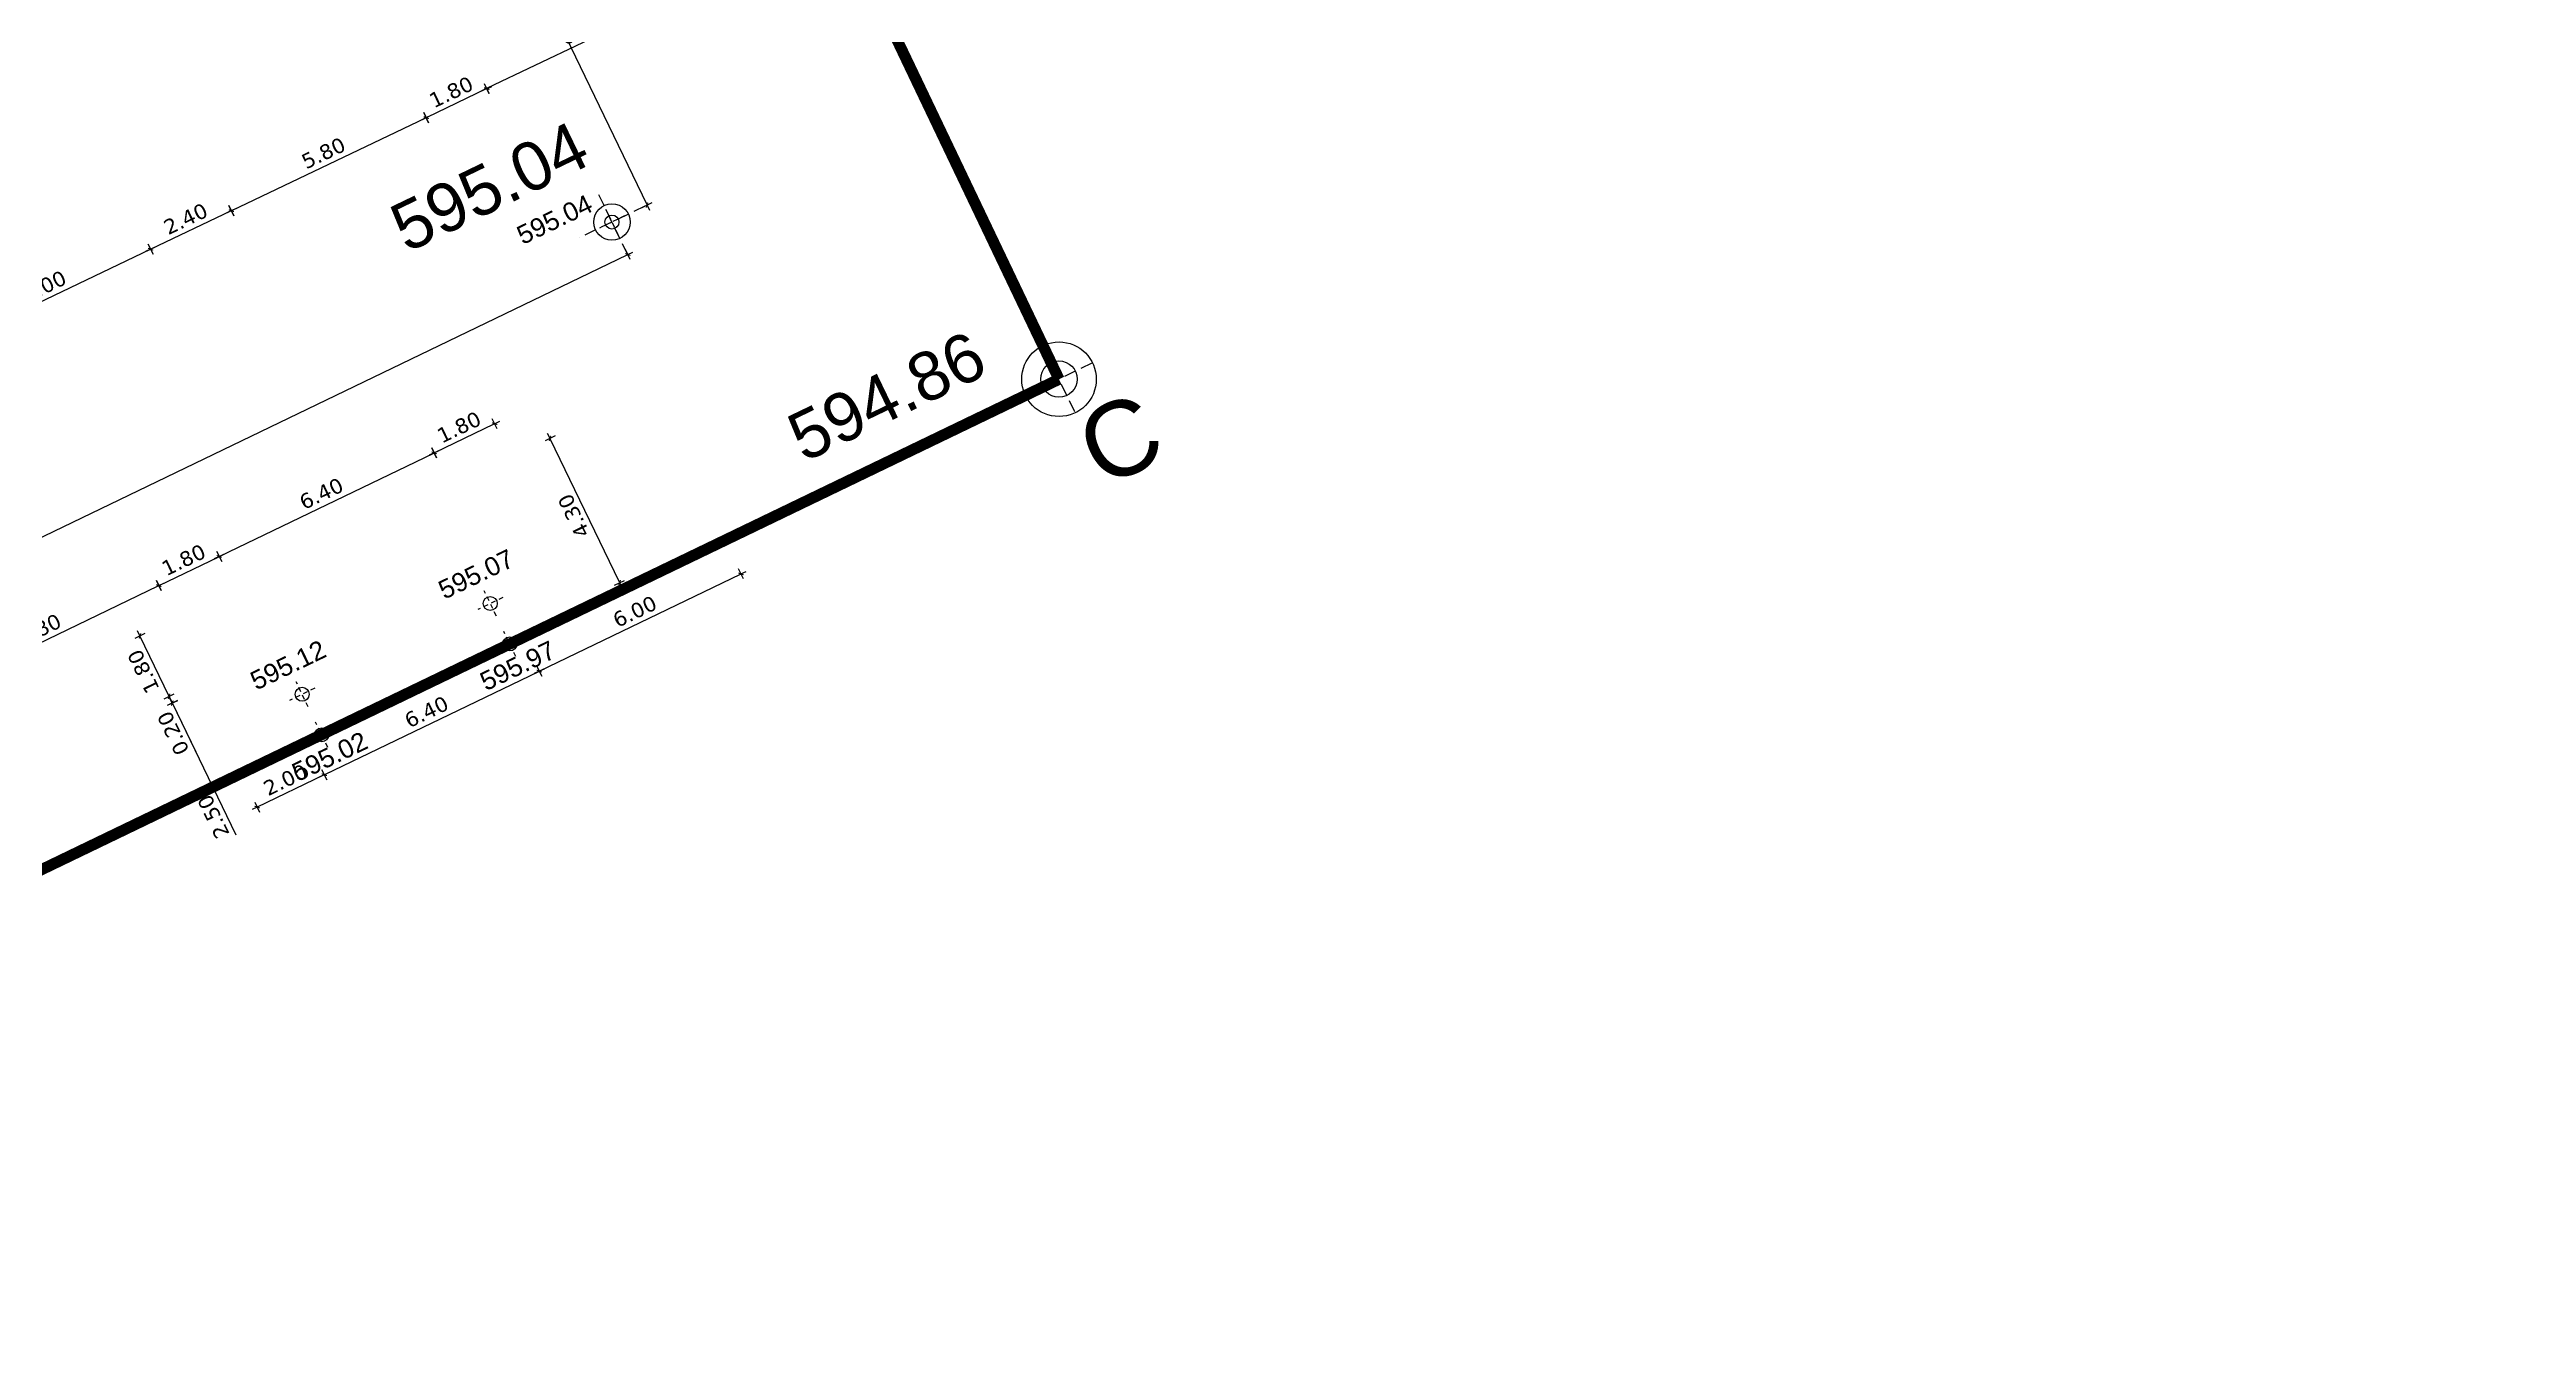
# Model space of a CAD drawing. Header units: metres. Extents: x 679716 to 681053, y 2749449 to 2750332.
# Drawn here: x 680596.3 to 680662.7, y 2749967.9 to 2750002.1 of the extents above; entities that cross this region are included whole.
import ezdxf
from ezdxf.enums import TextEntityAlignment as Align

# ---------------------------------------------------------------- set-up
doc = ezdxf.new("R2010")
doc.units = ezdxf.units.M
doc.linetypes.add('DASHEDX2', pattern=[1.5, 1, -0.5])
for name, color, linetype in [('01-TX-Guideline Altimetry 1000', 32, 'Continuous'), ('01-TX-Length Dimensions 250', 80, 'Continuous'), ('01-TX-Level Main Dimensions 250', 152, 'Continuous'), ('01-TX-Level Secondary Dimensions 250', 10, 'Continuous')]:
    doc.layers.add(name, color=color, linetype=linetype)
doc.layers.add('02-L-Guideline Axis', color=34, linetype='DASHEDX2', lineweight=50, true_color=0xa55200)
doc.styles.add('E100', font='verdana.ttf', dxfattribs={"height": 0.4})
doc.styles.get("Standard").update_dxf_attribs({"font": 'arial.ttf'})
doc.dimstyles.new('E250', dxfattribs={"dimscale": 0.03, "dimtxt": 0.4, "dimasz": 0.5, "dimexe": 0.1, "dimexo": 1, "dimgap": 4, "dimtad": 1, "dimzin": 0, "dimdsep": 46, "dimtxsty": 'E100', "dimblk1": 'LINCOT200', "dimblk2": 'LINCOT200', "dimsah": 1, "dimcen": 0.1, "dimdle": 0.1, "dimse1": 1, "dimse2": 1, "dimclrt": 256, "dimadec": 0, "dimazin": 0, "dimtfac": 0.015385, "dimtofl": 0, "dimtmove": 0, "dimatfit": 3, "dimldrblk": 'LINCOT200', "dimfxl": 1, "dimtolj": 1, "dimtzin": 0, "dimarcsym": 0})

# ---------------------------------------------------------------- blocks, each defined once
blk = doc.blocks.new('LINCOT200')
for p, q in [((0, -10), (0, 10)), ((0, 0), (10, 0))]:
    blk.add_line(p, q)
at = {"const_width": 1.88}
blk.add_lwpolyline([(3.5, -3.5), (-3.5, 3.5)], dxfattribs=at)
blk = doc.blocks.new('*D17')
at = {"layer": '01-TX-Length Dimensions 250', "color": 0, "lineweight": -2, "transparency": 16777216}
blk.add_line((680575.759, 2749979.239), (680611.806, 2749996.614), dxfattribs=at)
at = {"layer": '01-TX-Length Dimensions 250', "color": 0, "lineweight": -2, "transparency": 16777216, "xscale": 0.015, "yscale": 0.015, "zscale": 0.015}
for p, rotation in [((680611.82, 2749996.62), 25.73365995840629), ((680575.745, 2749979.233), 205.7336599584063)]:
    blk.add_blockref('LINCOT200', p, dxfattribs=dict(at, rotation=rotation))
at = {"layer": '01-TX-Length Dimensions 250', "transparency": 16777216, "insert": (680593.64, 2749988.222), "char_height": 0.4, "attachment_point": 5, "rotation": 25.73366, "style": 'E100'}
blk.add_mtext('\\A1;40.05', dxfattribs=at)
blk = doc.blocks.new('*D39')
at = {"layer": '01-TX-Length Dimensions 250', "color": 0, "lineweight": -2, "transparency": 16777216}
blk.add_line((680528.362, 2750038.303), (680525.892, 2750041.954), dxfattribs=at)
at = {"layer": '01-TX-Length Dimensions 250', "color": 0, "lineweight": -2, "transparency": 16777216, "xscale": 0.015, "yscale": 0.015, "zscale": 0.015, "rotation": 124.0788949722158}
blk.add_blockref('LINCOT200', (680525.884, 2750041.966), dxfattribs=at)
at = {"layer": '01-TX-Length Dimensions 250', "transparency": 16777216, "insert": (680527.941, 2750039.503), "char_height": 0.4, "attachment_point": 5, "rotation": 304.07889, "style": 'E100'}
blk.add_mtext('\\A1;R242.21', dxfattribs=at)
blk = doc.blocks.new('*D185')
at = {"layer": '01-TX-Length Dimensions 250', "color": 0, "lineweight": -2, "transparency": 16777216}
blk.add_line((680547.119, 2750051.093), (680545.557, 2750053.92), dxfattribs=at)
at = {"layer": '01-TX-Length Dimensions 250', "color": 0, "lineweight": -2, "transparency": 16777216, "xscale": 0.015, "yscale": 0.015, "zscale": 0.015, "rotation": 118.9156672505021}
blk.add_blockref('LINCOT200', (680545.55, 2750053.933), dxfattribs=at)
at = {"layer": '01-TX-Length Dimensions 250', "transparency": 16777216, "insert": (680546.805, 2750052.341), "char_height": 0.4, "attachment_point": 5, "rotation": 298.91567, "style": 'E100'}
blk.add_mtext('\\A1;R207.26', dxfattribs=at)
blk = doc.blocks.new('*D342')
at = {"layer": '01-TX-Length Dimensions 250', "color": 0, "lineweight": -2, "transparency": 16777216}
blk.add_line((680452.842, 2750005.409), (680450.005, 2750006.794), dxfattribs=at)
at = {"layer": '01-TX-Length Dimensions 250', "color": 0, "lineweight": -2, "transparency": 16777216, "xscale": 0.015, "yscale": 0.015, "zscale": 0.015, "rotation": 153.9730183092248}
blk.add_blockref('LINCOT200', (680449.991, 2750006.801), dxfattribs=at)
at = {"layer": '01-TX-Length Dimensions 250', "transparency": 16777216, "insert": (680451.872, 2750006.248), "char_height": 0.4, "attachment_point": 5, "rotation": 333.97302, "style": 'E100'}
blk.add_mtext('\\A1;R671.30', dxfattribs=at)
blk = doc.blocks.new('*D376')
at = {"layer": '01-TX-Length Dimensions 250', "color": 0, "lineweight": -2, "transparency": 16777216}
blk.add_line((680592.777, 2750038.527), (680612.33, 2749997.959), dxfattribs=at)
at = {"layer": '01-TX-Length Dimensions 250', "color": 0, "lineweight": -2, "transparency": 16777216, "xscale": 0.015, "yscale": 0.015, "zscale": 0.015}
for p, rotation in [((680592.77, 2750038.54), 115.7337093656137), ((680612.337, 2749997.945), 295.7337093656137)]:
    blk.add_blockref('LINCOT200', p, dxfattribs=dict(at, rotation=rotation))
at = {"layer": '01-TX-Length Dimensions 250', "transparency": 16777216, "insert": (680602.849, 2750018.385), "char_height": 0.4, "attachment_point": 5, "rotation": 295.73371, "style": 'E100'}
blk.add_mtext('\\A1;45.06', dxfattribs=at)
blk = doc.blocks.new('*U970')
at = {"linetype": 'DASHEDX2', "ltscale": 0.5}
for points in [[(1.5, 0), (-1.5, 0)], [(0, -1.5), (0, 1.5)]]:
    blk.add_lwpolyline(points, dxfattribs=at)
blk.add_circle((0, 0), 0.75)
at = {"ltscale": 0.3}
blk.add_attdef('COTES', text='', height=2, dxfattribs=at).set_placement((-5.43, 2.93), align=Align.MIDDLE)
blk = doc.blocks.new('*U971')
at = {"linetype": 'DASHEDX2', "ltscale": 0.5}
for points in [[(0, -1.5), (0, 1.5)], [(1.5, 0), (-1.5, 0)]]:
    blk.add_lwpolyline(points, dxfattribs=at)
blk.add_circle((0, 0), 0.75)
at = {"ltscale": 0.3}
blk.add_attdef('COTES', text='', height=2, dxfattribs=at).set_placement((-3.92, 3.52), align=Align.MIDDLE)
blk = doc.blocks.new('*D985')
at = {"layer": '01-TX-Length Dimensions 250', "color": 0, "lineweight": -2, "transparency": 16777216}
blk.add_line((680601.892, 2749981.804), (680603.667, 2749982.66), dxfattribs=at)
at = {"layer": '01-TX-Length Dimensions 250', "color": 0, "lineweight": -2, "transparency": 16777216, "xscale": 0.015, "yscale": 0.015, "zscale": 0.015}
for p, rotation in [((680603.68, 2749982.666), 25.73365995811271), ((680601.879, 2749981.798), 205.7336599581127)]:
    blk.add_blockref('LINCOT200', p, dxfattribs=dict(at, rotation=rotation))
at = {"layer": '01-TX-Length Dimensions 250', "transparency": 16777216, "insert": (680602.637, 2749982.528), "char_height": 0.4, "attachment_point": 5, "rotation": 25.73366, "style": 'E100'}
blk.add_mtext('\\A1;2.00', dxfattribs=at)
blk = doc.blocks.new('*D986')
at = {"layer": '01-TX-Length Dimensions 250', "color": 0, "lineweight": -2, "transparency": 16777216}
blk.add_line((680603.694, 2749982.673), (680609.433, 2749985.439), dxfattribs=at)
at = {"layer": '01-TX-Length Dimensions 250', "color": 0, "lineweight": -2, "transparency": 16777216, "xscale": 0.015, "yscale": 0.015, "zscale": 0.015}
for p, rotation in [((680609.446, 2749985.445), 25.73365995811271), ((680603.68, 2749982.666), 205.7336599581127)]:
    blk.add_blockref('LINCOT200', p, dxfattribs=dict(at, rotation=rotation))
at = {"layer": '01-TX-Length Dimensions 250', "transparency": 16777216, "insert": (680606.421, 2749984.351), "char_height": 0.4, "attachment_point": 5, "rotation": 25.73366, "style": 'E100'}
blk.add_mtext('\\A1;6.40', dxfattribs=at)
blk = doc.blocks.new('*D987')
at = {"layer": '01-TX-Length Dimensions 250', "color": 0, "lineweight": -2, "transparency": 16777216}
blk.add_line((680609.46, 2749985.452), (680614.842, 2749988.046), dxfattribs=at)
at = {"layer": '01-TX-Length Dimensions 250', "color": 0, "lineweight": -2, "transparency": 16777216, "xscale": 0.015, "yscale": 0.015, "zscale": 0.015}
for p, rotation in [((680614.855, 2749988.052), 25.73365995811271), ((680609.446, 2749985.445), 205.7336599581127)]:
    blk.add_blockref('LINCOT200', p, dxfattribs=dict(at, rotation=rotation))
at = {"layer": '01-TX-Length Dimensions 250', "transparency": 16777216, "insert": (680612.008, 2749987.044), "char_height": 0.4, "attachment_point": 5, "rotation": 25.73366, "style": 'E100'}
blk.add_mtext('\\A1;6.00', dxfattribs=at)
blk = doc.blocks.new('*U1073')
at = {"linetype": 'DASHEDX2', "ltscale": 0.5}
for points in [[(0, -1.5), (0, 1.5)], [(1.5, 0), (-1.5, 0)]]:
    blk.add_lwpolyline(points, dxfattribs=at)
blk.add_circle((0, 0), 0.75)
at = {"ltscale": 0.3}
blk.add_attdef('COTES', text='', height=2, dxfattribs=at).set_placement((-6.71, 2.46), align=Align.MIDDLE)
blk = doc.blocks.new('*D1439')
at = {"layer": '01-TX-Length Dimensions 250', "color": 0, "lineweight": -2, "transparency": 16777216}
blk.add_line((680593.128, 2749984.793), (680599.227, 2749987.733), dxfattribs=at)
at = {"layer": '01-TX-Length Dimensions 250', "color": 0, "lineweight": -2, "transparency": 16777216, "xscale": 0.015, "yscale": 0.015, "zscale": 0.015}
for p, rotation in [((680599.241, 2749987.739), 25.73296030619198), ((680593.115, 2749984.787), 205.732960306192)]:
    blk.add_blockref('LINCOT200', p, dxfattribs=dict(at, rotation=rotation))
at = {"layer": '01-TX-Length Dimensions 250', "transparency": 16777216, "insert": (680596.035, 2749986.559), "char_height": 0.4, "attachment_point": 5, "rotation": 25.73296, "style": 'E100'}
blk.add_mtext('\\A1;6.80', dxfattribs=at)
blk = doc.blocks.new('*D1440')
at = {"layer": '01-TX-Length Dimensions 250', "color": 0, "lineweight": -2, "transparency": 16777216}
blk.add_line((680599.254, 2749987.746), (680600.848, 2749988.514), dxfattribs=at)
at = {"layer": '01-TX-Length Dimensions 250', "color": 0, "lineweight": -2, "transparency": 16777216, "xscale": 0.015, "yscale": 0.015, "zscale": 0.015}
for p, rotation in [((680600.862, 2749988.521), 25.73296030619198), ((680599.241, 2749987.739), 205.732960306192)]:
    blk.add_blockref('LINCOT200', p, dxfattribs=dict(at, rotation=rotation))
at = {"layer": '01-TX-Length Dimensions 250', "transparency": 16777216, "insert": (680599.908, 2749988.426), "char_height": 0.4, "attachment_point": 5, "rotation": 25.73296, "style": 'E100'}
blk.add_mtext('\\A1;1.80', dxfattribs=at)
blk = doc.blocks.new('*D1441')
at = {"layer": '01-TX-Length Dimensions 250', "color": 0, "lineweight": -2, "transparency": 16777216}
blk.add_line((680600.875, 2749988.527), (680606.613, 2749991.293), dxfattribs=at)
at = {"layer": '01-TX-Length Dimensions 250', "color": 0, "lineweight": -2, "transparency": 16777216, "xscale": 0.015, "yscale": 0.015, "zscale": 0.015}
for p, rotation in [((680606.627, 2749991.299), 25.73296030619198), ((680600.862, 2749988.521), 205.732960306192)]:
    blk.add_blockref('LINCOT200', p, dxfattribs=dict(at, rotation=rotation))
at = {"layer": '01-TX-Length Dimensions 250', "transparency": 16777216, "insert": (680603.602, 2749990.206), "char_height": 0.4, "attachment_point": 5, "rotation": 25.73296, "style": 'E100'}
blk.add_mtext('\\A1;6.40', dxfattribs=at)
blk = doc.blocks.new('*D1442')
at = {"layer": '01-TX-Length Dimensions 250', "color": 0, "lineweight": -2, "transparency": 16777216}
blk.add_line((680606.64, 2749991.306), (680608.235, 2749992.074), dxfattribs=at)
at = {"layer": '01-TX-Length Dimensions 250', "color": 0, "lineweight": -2, "transparency": 16777216, "xscale": 0.015, "yscale": 0.015, "zscale": 0.015}
for p, rotation in [((680608.248, 2749992.081), 25.73296030619198), ((680606.627, 2749991.299), 205.732960306192)]:
    blk.add_blockref('LINCOT200', p, dxfattribs=dict(at, rotation=rotation))
at = {"layer": '01-TX-Length Dimensions 250', "transparency": 16777216, "insert": (680607.295, 2749991.986), "char_height": 0.4, "attachment_point": 5, "rotation": 25.73296, "style": 'E100'}
blk.add_mtext('\\A1;1.80', dxfattribs=at)
blk = doc.blocks.new('*D1443')
at = {"layer": '01-TX-Length Dimensions 250', "color": 0, "lineweight": -2, "transparency": 16777216}
blk.add_line((680611.594, 2749987.829), (680609.741, 2749991.673), dxfattribs=at)
at = {"layer": '01-TX-Length Dimensions 250', "color": 0, "lineweight": -2, "transparency": 16777216, "xscale": 0.015, "yscale": 0.015, "zscale": 0.015}
for p, rotation in [((680609.734, 2749991.687), 115.732960306192), ((680611.6, 2749987.815), 295.732960306192)]:
    blk.add_blockref('LINCOT200', p, dxfattribs=dict(at, rotation=rotation))
at = {"layer": '01-TX-Length Dimensions 250', "transparency": 16777216, "insert": (680610.372, 2749989.609), "char_height": 0.4, "attachment_point": 5, "rotation": 115.73296, "style": 'E100'}
blk.add_mtext('\\A1;4.30', dxfattribs=at)
blk = doc.blocks.new('*D1444')
at = {"layer": '01-TX-Length Dimensions 250', "color": 0, "lineweight": -2, "transparency": 16777216}
for p, q in [((680599.609, 2749984.574), (680600.683, 2749982.348)), ((680600.689, 2749982.335), (680601.308, 2749981.051))]:
    blk.add_line(p, q, dxfattribs=at)
at = {"layer": '01-TX-Length Dimensions 250', "color": 0, "lineweight": -2, "transparency": 16777216, "xscale": 0.015, "yscale": 0.015, "zscale": 0.015}
for p, rotation in [((680599.603, 2749984.588), 115.732960306192), ((680600.689, 2749982.335), 295.732960306192)]:
    blk.add_blockref('LINCOT200', p, dxfattribs=dict(at, rotation=rotation))
at = {"layer": '01-TX-Length Dimensions 250', "transparency": 16777216, "insert": (680600.706, 2749981.543), "char_height": 0.4, "attachment_point": 5, "rotation": 115.73296, "style": 'E100'}
blk.add_mtext('\\A1;2.50', dxfattribs=at)
blk = doc.blocks.new('*D1445')
at = {"layer": '01-TX-Length Dimensions 250', "color": 0, "lineweight": -2, "transparency": 16777216}
for p, q in [((680599.51, 2749984.782), (680599.503, 2749984.795)), ((680599.61, 2749984.574), (680600.231, 2749983.284))]:
    blk.add_line(p, q, dxfattribs=at)
at = {"layer": '01-TX-Length Dimensions 250', "color": 0, "lineweight": -2, "transparency": 16777216, "xscale": 0.015, "yscale": 0.015, "zscale": 0.015}
for p, rotation in [((680599.516, 2749984.768), 295.732960306192), ((680599.603, 2749984.587), 115.732960306192)]:
    blk.add_blockref('LINCOT200', p, dxfattribs=dict(at, rotation=rotation))
at = {"layer": '01-TX-Length Dimensions 250', "transparency": 16777216, "insert": (680599.628, 2749983.78), "char_height": 0.4, "attachment_point": 5, "rotation": 115.73296, "style": 'E100'}
blk.add_mtext('\\A1;0.20', dxfattribs=at)
blk = doc.blocks.new('*D1446')
at = {"layer": '01-TX-Length Dimensions 250', "color": 0, "lineweight": -2, "transparency": 16777216}
blk.add_line((680599.51, 2749984.781), (680598.741, 2749986.375), dxfattribs=at)
at = {"layer": '01-TX-Length Dimensions 250', "color": 0, "lineweight": -2, "transparency": 16777216, "xscale": 0.015, "yscale": 0.015, "zscale": 0.015}
for p, rotation in [((680598.735, 2749986.389), 115.732960306192), ((680599.517, 2749984.767), 295.732960306192)]:
    blk.add_blockref('LINCOT200', p, dxfattribs=dict(at, rotation=rotation))
at = {"layer": '01-TX-Length Dimensions 250', "transparency": 16777216, "insert": (680598.829, 2749985.435), "char_height": 0.4, "attachment_point": 5, "rotation": 115.73296, "style": 'E100'}
blk.add_mtext('\\A1;1.80', dxfattribs=at)
blk = doc.blocks.new('*D1550')
at = {"layer": '01-TX-Length Dimensions 250', "color": 0, "lineweight": -2, "transparency": 16777216}
blk.add_line((680613.431, 2750003.646), (680608.048, 2750001.077), dxfattribs=at)
at = {"layer": '01-TX-Length Dimensions 250', "color": 0, "lineweight": -2, "transparency": 16777216, "xscale": 0.015, "yscale": 0.015, "zscale": 0.015}
for p, rotation in [((680613.444, 2750003.652), 25.5122842100076), ((680608.035, 2750001.071), 205.5122842100075)]:
    blk.add_blockref('LINCOT200', p, dxfattribs=dict(at, rotation=rotation))
at = {"layer": '01-TX-Length Dimensions 250', "transparency": 16777216, "insert": (680610.598, 2750002.658), "char_height": 0.4, "attachment_point": 5, "rotation": 25.51228, "style": 'E100'}
blk.add_mtext('\\A1;6.00', dxfattribs=at)
blk = doc.blocks.new('*D1551')
at = {"layer": '01-TX-Length Dimensions 250', "color": 0, "lineweight": -2, "transparency": 16777216}
blk.add_line((680608.024, 2750001.059), (680606.427, 2750000.296), dxfattribs=at)
at = {"layer": '01-TX-Length Dimensions 250', "color": 0, "lineweight": -2, "transparency": 16777216, "xscale": 0.015, "yscale": 0.015, "zscale": 0.015}
for p, rotation in [((680608.038, 2750001.065), 25.5122842100076), ((680606.413, 2750000.29), 205.5122842100075)]:
    blk.add_blockref('LINCOT200', p, dxfattribs=dict(at, rotation=rotation))
at = {"layer": '01-TX-Length Dimensions 250', "transparency": 16777216, "insert": (680607.084, 2750000.975), "char_height": 0.4, "attachment_point": 5, "rotation": 25.51228, "style": 'E100'}
blk.add_mtext('\\A1;1.80', dxfattribs=at)
blk = doc.blocks.new('*D1552')
at = {"layer": '01-TX-Length Dimensions 250', "color": 0, "lineweight": -2, "transparency": 16777216}
blk.add_line((680599.007, 2749996.756), (680593.617, 2749994.183), dxfattribs=at)
at = {"layer": '01-TX-Length Dimensions 250', "color": 0, "lineweight": -2, "transparency": 16777216, "xscale": 0.015, "yscale": 0.015, "zscale": 0.015}
for p, rotation in [((680599.021, 2749996.762), 25.5122842100076), ((680593.603, 2749994.177), 205.5122842100075)]:
    blk.add_blockref('LINCOT200', p, dxfattribs=dict(at, rotation=rotation))
at = {"layer": '01-TX-Length Dimensions 250', "transparency": 16777216, "insert": (680596.171, 2749995.766), "char_height": 0.4, "attachment_point": 5, "rotation": 25.51228, "style": 'E100'}
blk.add_mtext('\\A1;6.00', dxfattribs=at)
blk = doc.blocks.new('*D1563')
at = {"layer": '01-TX-Length Dimensions 250', "color": 0, "lineweight": -2, "transparency": 16777216}
blk.add_line((680599.034, 2749996.769), (680601.173, 2749997.789), dxfattribs=at)
at = {"layer": '01-TX-Length Dimensions 250', "color": 0, "lineweight": -2, "transparency": 16777216, "xscale": 0.015, "yscale": 0.015, "zscale": 0.015}
for p, rotation in [((680601.187, 2749997.796), 25.51228421000756), ((680599.021, 2749996.762), 205.5122842100075)]:
    blk.add_blockref('LINCOT200', p, dxfattribs=dict(at, rotation=rotation))
at = {"layer": '01-TX-Length Dimensions 250', "transparency": 16777216, "insert": (680599.962, 2749997.575), "char_height": 0.4, "attachment_point": 5, "rotation": 25.51228, "style": 'E100'}
blk.add_mtext('\\A1;2.40', dxfattribs=at)
blk = doc.blocks.new('*D1564')
at = {"layer": '01-TX-Length Dimensions 250', "color": 0, "lineweight": -2, "transparency": 16777216}
blk.add_line((680601.2, 2749997.802), (680606.4, 2750000.284), dxfattribs=at)
at = {"layer": '01-TX-Length Dimensions 250', "color": 0, "lineweight": -2, "transparency": 16777216, "xscale": 0.015, "yscale": 0.015, "zscale": 0.015}
for p, rotation in [((680606.413, 2750000.29), 25.51228421000756), ((680601.187, 2749997.796), 205.5122842100075)]:
    blk.add_blockref('LINCOT200', p, dxfattribs=dict(at, rotation=rotation))
at = {"layer": '01-TX-Length Dimensions 250', "transparency": 16777216, "insert": (680603.658, 2749999.34), "char_height": 0.4, "attachment_point": 5, "rotation": 25.51228, "style": 'E100'}
blk.add_mtext('\\A1;5.80', dxfattribs=at)
blk = doc.blocks.new('*U1762')
at = {"linetype": 'DASHEDX2', "ltscale": 0.5}
for points in [[(1.5, 0), (-1.5, 0)], [(0, -1.5), (0, 1.5)]]:
    blk.add_lwpolyline(points, dxfattribs=at)
blk.add_circle((0, 0), 0.75)
at = {"ltscale": 0.3}
blk.add_attdef('COTES', text='', height=2, dxfattribs=at).set_placement((-0.24, -2.46), align=Align.MIDDLE)
blk = doc.blocks.new('Cotes Altimetriques')
at = {"linetype": 'DASHEDX2', "ltscale": 0.5}
for points in [[(1.5, 0), (-1.5, 0)], [(0, -1.5), (0, 1.5)]]:
    blk.add_lwpolyline(points, dxfattribs=at)
blk.add_circle((0, 0), 0.75)
at = {"ltscale": 0.3}
blk.add_attdef('COTES', text='', height=2, dxfattribs=at).set_placement((0, 3.5), align=Align.MIDDLE)

msp = doc.modelspace()

# ---------------------------------------------------------------- linework, layer by layer
at = {"color": 3}
msp.add_circle((680623.385, 2749993.274), 1, dxfattribs=at)
at = {"layer": '02-L-Guideline Axis', "const_width": 0.3}
for points in [[(680528.199, 2750192.726), (680623.385, 2749993.274)], [(680084.689, 2749733.627), (680623.385, 2749993.274)]]:
    msp.add_lwpolyline(points, dxfattribs=at)

# ---------------------------------------------------------------- block references
at = {"layer": '01-TX-Guideline Altimetry 1000', "ltscale": 0.3, "xscale": 0.65, "yscale": 0.65, "zscale": 0.65, "rotation": 25.73366104797413}
for name, p, values in [('*U971', (680611.395, 2749997.491), {'COTES': '595.04'}), ('*U1073', (680623.383, 2749993.278), {'COTES': '594.86'})]:
    msp.add_blockref(name, p, dxfattribs=at).add_auto_attribs(values)
at = {"layer": '01-TX-Level Main Dimensions 250', "ltscale": 0.3, "xscale": 0.25, "yscale": 0.25, "zscale": 0.25, "rotation": 25.73366104797413}
for name, p, values in [('*U970', (680611.395, 2749997.491), {'COTES': '595.04'}), ('*U1762', (680608.654, 2749986.173), {'COTES': '595.97'}), ('*U1762', (680603.61, 2749983.737), {'COTES': '595.02'})]:
    msp.add_blockref(name, p, dxfattribs=at).add_auto_attribs(values)
at = {"layer": '01-TX-Level Secondary Dimensions 250', "ltscale": 0.3, "xscale": 0.25, "yscale": 0.25, "zscale": 0.25, "rotation": 25.73366104797413}
for p, values in [((680608.131, 2749987.259), {'COTES': '595.07'}), ((680603.087, 2749984.823), {'COTES': '595.12'})]:
    msp.add_blockref('Cotes Altimetriques', p, dxfattribs=at).add_auto_attribs(values)

# ---------------------------------------------------------------- texts
at = {"color": 3}
msp.add_text('C', height=2, rotation=26, dxfattribs=at).set_placement((680624.551, 2749990.328))

# ---------------------------------------------------------------- dimensions: what is measured, and where the dimension line sits
at = {"layer": '01-TX-Length Dimensions 250'}
for center, mpoint, picture, middle in [((680645.766, 2749872.509), (680545.55, 2750053.933), '*D185', (680546.517, 2750052.182)), ((680661.6, 2749841.354), (680525.884, 2750041.966), '*D39', (680527.673, 2750039.322)), ((681053.216, 2749712.237), (680449.991, 2750006.801), '*D342', (680451.728, 2750005.953))]:
    dim = msp.add_radius_dim(center=center, mpoint=mpoint, dimstyle='E250', dxfattribs=at)
    dim.commit()
    dim.dimension.update_dxf_attribs({"geometry": picture, "text_midpoint": middle, "dimtype": 164})
for p1, p2, distance, picture, middle in [((680591.832, 2750038.088), (680611.398, 2749997.493), 1.042, '*D376', (680602.849, 2750018.385)), ((680575.327, 2749980.101), (680611.401, 2749997.488), -0.964, '*D17', (680593.64, 2749988.222))]:
    dim = msp.add_aligned_dim(p1=p1, p2=p2, distance=distance, dimstyle='E250', dxfattribs=at)
    dim.commit()
    dim.dimension.update_dxf_attribs({"geometry": picture, "text_midpoint": middle})
for base, p1, p2, text, picture, middle in [((680608.035, 2750001.071), (680613.004, 2750004.574), (680607.605, 2750001.972), '6.00', '*D1550', (680610.598, 2750002.658)), ((680606.413, 2750000.29), (680600.766, 2749998.678), (680605.978, 2750001.203), '5.80', '*D1564', (680603.658, 2749999.34))]:
    dim = msp.add_linear_dim(base=base, p1=p1, p2=p2, angle=25.51228, text=text, dimstyle='E250', dxfattribs=at)
    dim.commit()
    dim.dimension.update_dxf_attribs({"geometry": picture, "text_midpoint": middle})
for base, p1, p2, angle, picture, middle in [((680606.413, 2750000.29), (680607.605, 2750001.972), (680605.978, 2750001.203), 25.51228, '*D1551', (680607.084, 2750000.975)), ((680601.187, 2749997.796), (680598.602, 2749997.639), (680600.766, 2749998.678), 25.51228, '*D1563', (680599.962, 2749997.575)), ((680593.603, 2749994.177), (680598.602, 2749997.639), (680593.191, 2749995.04), 25.51228, '*D1552', (680596.171, 2749995.766)), ((680608.248, 2749992.081), (680607.061, 2749990.399), (680608.682, 2749991.18), 25.73296, '*D1442', (680607.295, 2749991.986)), ((680606.627, 2749991.299), (680601.295, 2749987.622), (680607.061, 2749990.399), 25.73296, '*D1441', (680603.602, 2749990.206)), ((680609.734, 2749991.687), (680610.547, 2749987.308), (680608.682, 2749991.18), 115.73296, '*D1443', (680610.372, 2749989.609)), ((680600.862, 2749988.521), (680599.673, 2749986.841), (680601.295, 2749987.622), 25.73296, '*D1440', (680599.908, 2749988.426)), ((680599.241, 2749987.739), (680593.547, 2749983.889), (680599.673, 2749986.841), 25.73296, '*D1439', (680596.035, 2749986.559)), ((680598.735, 2749986.389), (680600.455, 2749985.219), (680599.674, 2749986.841), 115.73296, '*D1446', (680598.829, 2749985.435)), ((680609.446, 2749985.445), (680603.249, 2749983.561), (680609.01, 2749986.349), 25.73366, '*D986', (680606.421, 2749984.351))]:
    dim = msp.add_linear_dim(base=base, p1=p1, p2=p2, angle=angle, dimstyle='E250', dxfattribs=at)
    dim.commit()
    dim.dimension.update_dxf_attribs({"geometry": picture, "text_midpoint": middle})
for base, p1, p2, angle, picture, middle in [((680614.855, 2749988.052), (680609.012, 2749986.346), (680614.421, 2749988.953), 25.73366, '*D987', (680612.151, 2749986.749)), ((680599.516, 2749984.768), (680600.359, 2749984.952), (680600.272, 2749985.133), 115.73296, '*D1445', (680599.924, 2749983.922)), ((680599.603, 2749984.588), (680601.445, 2749982.699), (680600.359, 2749984.952), 115.73296, '*D1444', (680601.002, 2749981.686)), ((680603.68, 2749982.666), (680601.448, 2749982.692), (680603.249, 2749983.561), 25.73366, '*D985', (680602.78, 2749982.232))]:
    dim = msp.add_linear_dim(base=base, p1=p1, p2=p2, angle=angle, dimstyle='E250', dxfattribs=at)
    dim.commit()
    dim.dimension.update_dxf_attribs({"geometry": picture, "text_midpoint": middle, "dimtype": 160})

doc.saveas('drawing.dxf')
